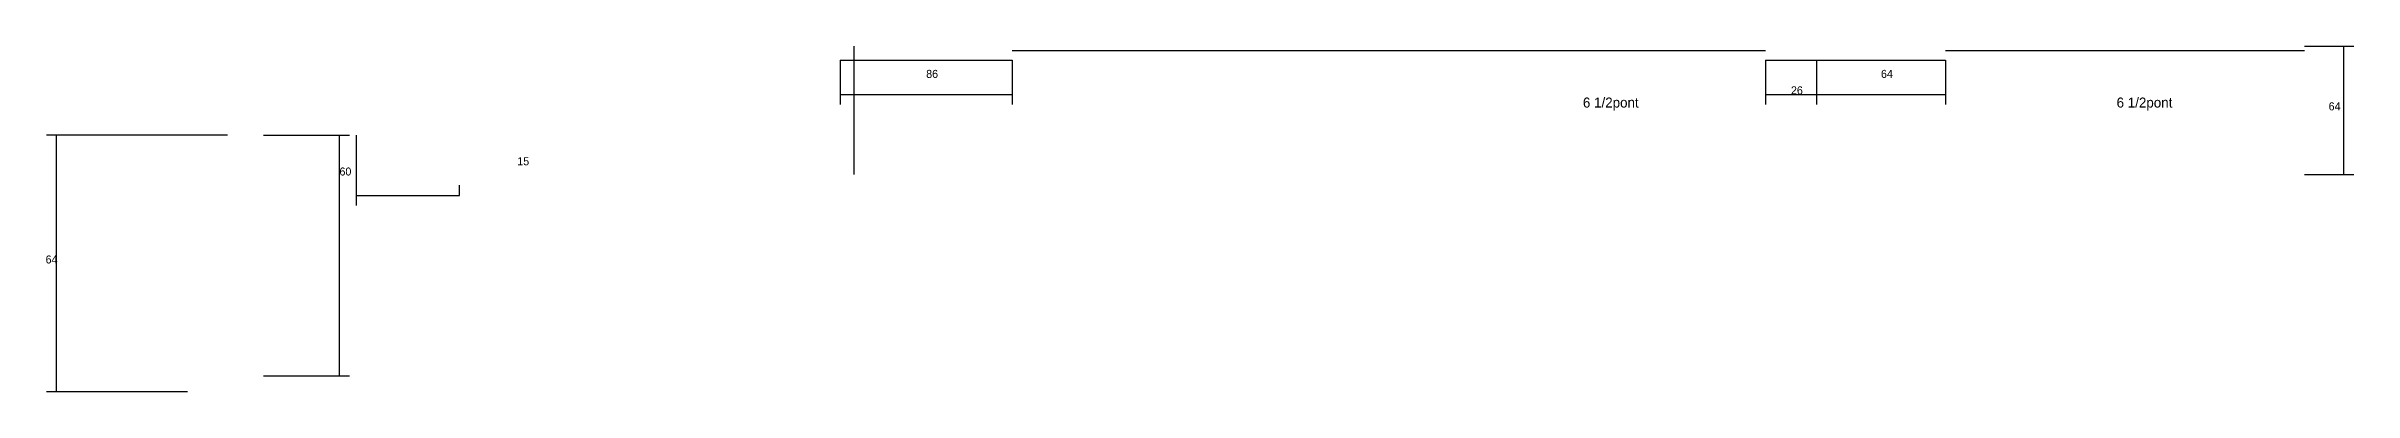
# Model space of a CAD drawing. Header units: metres. Extents: x -10338 to -7643, y 9675 to 10982.
# Drawn here: x -10338 to -9185, y 9675 to 9848 of the extents above; entities that cross this region are included whole.
import ezdxf

# ---------------------------------------------------------------- set-up
doc = ezdxf.new("R2010")
doc.units = ezdxf.units.M
for name, color, linetype in [('COTA', 4, 'Continuous'), ('Cota Seção (2x)', 4, 'Continuous'), ('NOMENCLATURA', 7, 'Continuous'), ('SARR_2.2x7', 40, 'Continuous')]:
    doc.layers.add(name, color=color, linetype=linetype)

msp = doc.modelspace()

# ---------------------------------------------------------------- linework, layer by layer
at = {"layer": 'COTA'}
for p, q in [((-9941.5, 9840.8), (-9941.5, 9818.8)), ((-9855.5, 9840.8), (-9855.5, 9818.8)), ((-9479, 9840.8), (-9479, 9818.8)), ((-9453.5, 9840.8), (-9453.5, 9818.8)), ((-9453.5, 9840.8), (-9453.5, 9818.8)), ((-9389, 9840.8), (-9389, 9818.8)), ((-9209.5, 9847.8), (-9184.8, 9847.8)), ((-9189.8, 9783.8), (-9189.8, 9847.8)), ((-9941.5, 9823.8), (-9855.5, 9823.8)), ((-9479, 9823.8), (-9453.5, 9823.8)), ((-9453.5, 9823.8), (-9389, 9823.8)), ((-10247.8, 9803.4), (-10338.2, 9803.4)), ((-10333.2, 9675.4), (-10333.2, 9803.4)), ((-10183.4, 9803.4), (-10183.4, 9768.4)), ((-9209.5, 9783.8), (-9184.8, 9783.8)), ((-10183.4, 9773.4), (-10131.8, 9773.4)), ((-10131.8, 9773.4), (-10131.8, 9778.4)), ((-10267.8, 9675.4), (-10338.2, 9675.4))]:
    msp.add_line(p, q, dxfattribs=at)
at = {"layer": 'Cota Seção (2x)'}
for p, q in [((-10229.8, 9803.4), (-10186.8, 9803.4)), ((-10191.8, 9683.4), (-10191.8, 9803.4)), ((-10229.8, 9683.4), (-10186.8, 9683.4))]:
    msp.add_line(p, q, dxfattribs=at)
at = {"layer": 'SARR_2.2x7'}
for p, q in [((-9941.5, 9840.8), (-9855.5, 9840.8)), ((-9934.5, 9783.8), (-9934.5, 9847.8)), ((-9855.5, 9845.6), (-9697.5, 9845.6)), ((-9697.5, 9845.6), (-9479, 9845.6)), ((-9479, 9840.8), (-9453.5, 9840.8)), ((-9453.5, 9840.8), (-9389, 9840.8)), ((-9389, 9845.6), (-9209.5, 9845.6))]:
    msp.add_line(p, q, dxfattribs=at)

# ---------------------------------------------------------------- texts
at = {"layer": 'COTA'}
for s, p in [('86', (-9898.5, 9832)), ('64', (-9421.2, 9832)), ('26', (-9466.2, 9823.8)), ('64', (-9197.4, 9815.8)), ('15', (-10102.9, 9788.4)), ('64', (-10338.7, 9739.4))]:
    msp.add_text(s, height=4, dxfattribs=at).set_placement(p)
at = {"layer": 'Cota Seção (2x)'}
msp.add_text('60', height=4, dxfattribs=at).set_placement((-10191.8, 9783.3))
at = {"layer": 'NOMENCLATURA'}
for p in [(-9570.2, 9817.2), (-9303.4, 9817.2)]:
    msp.add_text('6 1/2pont', height=5, dxfattribs=at).set_placement(p)

doc.saveas('drawing.dxf')
